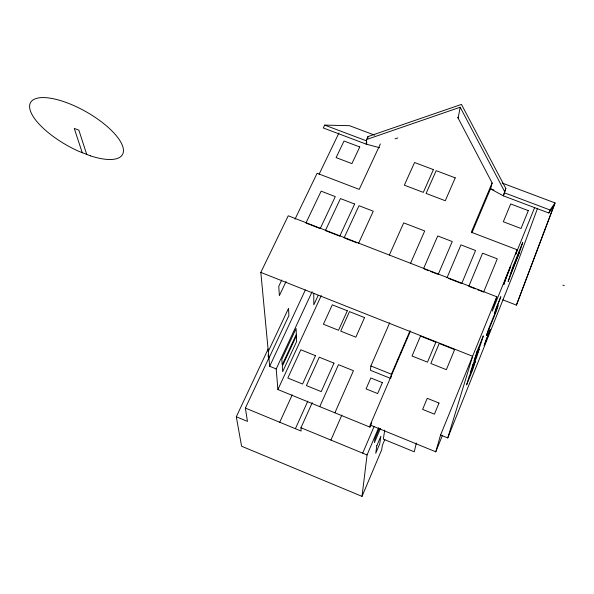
<?xml version="1.0" encoding="UTF-8"?>
<svg xmlns="http://www.w3.org/2000/svg" width="594" height="594" viewBox="0 0 594 594"><rect width="100%" height="100%" fill="white"/><g stroke="black" fill="none" stroke-linecap="round" stroke-linejoin="round"><path stroke-width="0.89" d="M502.212 183.063L555.056 202.918L553.964 205.65L548.863 213.016L503.363 195.857L505.828 188.476L461.449 104.403L367.931 136.605L366.565 139.501L366.246 144.156L379.603 147.713M367.82 138.164L367.931 136.605M389.723 322.742L370.871 365.978L370.404 370.292L390.763 378.475M312.117 291.713L276.21 368.941L277.903 389.545L369.928 427.123L370.181 425.037L410.395 331.2M268.176 348.99L236.301 416.773L241.58 446.228L362.021 496.384L367.062 454.952L378.653 427.717M390.882 377.717L391.409 374.22L410.031 330.784M384.726 430.101L383.323 439.144L414.27 451.804L416.335 442.998M458.137 118.124L460.187 107.232L366.565 139.501M457.662 117.226L492.129 182.945L490.852 187.942L471.933 232.781M505.828 188.476L503.363 195.857L490.399 188.773M370.181 425.037L435.766 451.804L440.577 435.008L496.792 296.785L288.238 215.785L260.825 272.408L269.691 366.29L276.21 368.941M440.577 435.008L447.757 437.926L472.646 356.281L260.825 272.408M496.792 296.785L492.278 311.093L517.151 249.762L471.309 232.232L492.129 182.945M517.151 249.762L515.637 254.432L534.704 207.395M537.533 208.294L514.434 271.183L447.757 437.926M502.799 299.836L516.416 305.123L553.964 205.65M516.416 305.123L555.056 202.918L550.066 210.009L548.863 213.016M435.766 451.804L442.382 435.499M384.853 439.426L382.365 445.322L381.667 449.821L362.021 496.384M446.97 277.829L460.944 244.884L475.556 250.497L461.716 283.553L448.604 278.46M379.269 428.616L374.94 438.78L374.428 442.619L380.494 428.333M369.928 427.123L371.725 422.935M438.201 274.421L452.249 241.543L437.711 235.959L423.529 268.718M362.704 453.155L374.175 426.292M410.447 263.521L424.703 230.955L403.697 222.884L389.367 255.041M330.903 440.065L341.862 415.072M334.89 412.823L353.46 370.708L338.483 364.679L319.75 406.638M268.132 355.034L268.488 358.798L245.374 408.093L301.091 431.051L300.972 427.747L312.266 402.613M295.396 428.697L307.818 401.136M358.516 243.466L373.27 211.197L358.984 205.71L344.104 237.867M279.737 422.252L292.27 394.787M277.903 389.545L321.243 295.626M318.228 295.315L313.825 304.833L313.758 293.369M380.346 143.971L359.229 189.375L317.107 173.262L294.98 219.223M269.691 366.29L305.405 289.879M268.288 351.433L288.528 308.368L288.892 315.577L268.926 358.175M366.921 142.716L366.246 144.156L323.307 127.97L324.695 125.111L349.465 125.676L374.658 135.142M320.211 228.586L335.298 196.607L321.131 191.164L305.917 223.04M281.786 279.982L278.757 286.345L279.366 295.626L286.07 281.504M319.089 174.265L338.951 132.945M395.114 138.862L397.72 137.957M324.695 125.111L366.743 140.949M504.603 192.879L550.066 210.009M490.518 188.773L493.97 190.073M562.867 285.127L564.3 285.677M306.756 223.366L309.281 224.346M310.966 225L319.372 228.259M344.951 238.201L356.823 242.812M424.391 269.06L428.705 270.73M430.435 271.406L437.333 274.086M475.4 288.87L468.815 286.315L482.588 253.2L497.275 258.843L483.627 292.07L477.866 289.827M370.871 365.978L391.409 374.22M300.972 427.747L367.062 454.952M236.301 416.773L247.453 421.384L245.374 408.093M460.187 107.232L504.581 191.468M82.276 152.784L74.272 128.415L78.883 130.205L86.746 154.529M376.804 445.767L375.742 453.267L379.737 443.822L380.873 436.182L376.804 445.767M469.074 376.893L466.572 384.949L472.683 369.832L475.274 361.568L469.074 376.893M472.846 364.731L470.218 373.195L476.462 357.766L479.18 349.086L472.846 364.731M476.841 351.856L474.086 360.751L480.457 345.003L483.316 335.87L476.841 351.856M488.409 329.447L486.456 335.573L496.035 311.88L498.084 305.524L488.409 329.447M485.788 340.614L484.155 345.693L490.206 329.67L485.788 340.614M496.19 308.182L494.356 313.899L500.846 296.681L496.19 308.182M505.784 278.259L503.749 284.608L510.654 266.253L505.784 278.259M510.305 274.866L508.13 281.534L519.698 251.648L510.305 274.866M513.223 265.919L510.981 272.787L520.403 249.502L522.735 242.419L513.223 265.919M528.311 210.618L521.035 228.49L503.311 221.755L510.677 203.957L528.311 210.618M438.996 403.036L434.429 414.166L422.631 409.4L427.227 398.299L438.996 403.036M454.633 349.614L446.361 369.676L430.828 363.483L439.174 343.495L454.633 349.614M435.87 342.189L427.502 362.154L412.036 355.992L420.485 336.093L435.87 342.189M382.38 382.633L377.673 393.57L366.075 388.884L370.819 377.977L382.38 382.633M455.242 177.851L445.285 200.735L426.091 193.436L436.174 170.664L455.242 177.851M433.412 169.617L423.314 192.382L404.336 185.172L414.553 162.511L433.412 169.617M364.56 317.604L355.851 337.177L340.689 331.125L349.472 311.62L364.56 317.604M333.984 363.134L321.228 391.617L306.415 385.588L319.275 357.209L333.984 363.134M347.327 310.773L338.528 330.264L323.426 324.242L332.298 304.811L347.327 310.773M315.473 355.68L302.576 384.036L287.83 378.036L300.824 349.777L315.473 355.68M354.663 204.046L339.746 236.174L325.393 230.598L340.436 198.582L354.663 204.046M296.332 334.348L282.202 364.82L281.816 359.251L296.102 328.504L296.332 334.348M296.391 335.848L282.298 366.246L282.677 371.658L296.606 341.535L296.391 335.848M359.764 146.963L351.908 163.61L336.107 157.61L344.03 141.023L359.764 146.963M90.303 155.806L78.646 151.255A52.784 19.32 29.5 0 1 33.242 99.807A52.784 19.32 29.5 0 1 111.264 130.257A52.784 19.32 29.5 0 1 90.303 155.806"/></g></svg>
